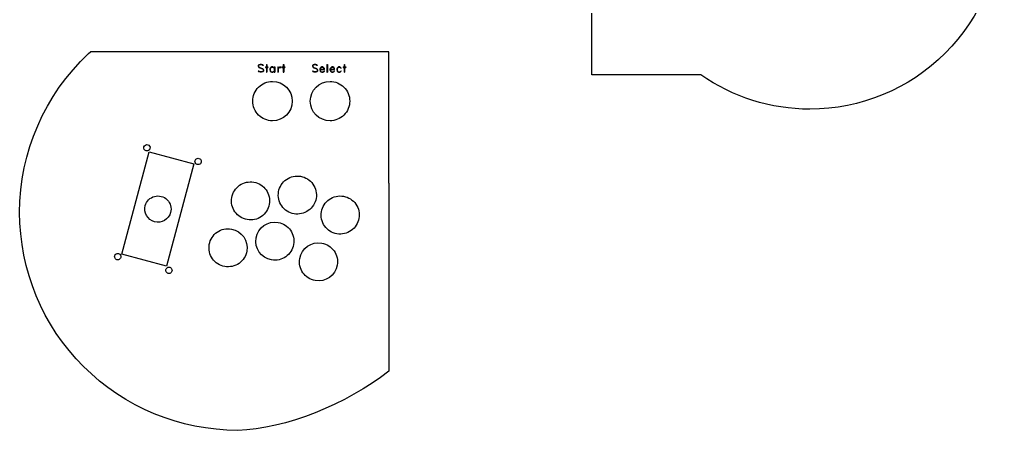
# Model space of a CAD drawing. Extents: x 10 to 3877, y -272 to 1728.
# Drawn here: x 3137 to 3877, y -109 to 201 of the extents above; entities that cross this region are included whole.
import ezdxf

# ---------------------------------------------------------------- set-up
doc = ezdxf.new("R2010")
doc.units = 0
doc.layers.add('Calque_1', color=7, linetype='CONTINUOUS')

msp = doc.modelspace()

# ---------------------------------------------------------------- linework, layer by layer
at = {"layer": 'Calque_1', "color": 7}
for p, q in [((3568.422214, 199.15728), (3568.422214, 409.02408)), ((3568.422214, 159.245525), (3568.422214, 199.15728)), ((3189.039592, 175.345626), (3190.383252, 176.578627)), ((3412.378439, 176.578288), (3190.383252, 176.578288)), ((3413.968761, 176.578288), (3412.378439, 176.578288)), ((3415.311857, 176.578288), (3413.968761, 176.578288)), ((3415.311857, 77.627393), (3415.311857, 176.578288)), ((3650.527716, 159.245525), (3568.422214, 159.245525)), ((3342.503348, 139.487635), (3342.503348, 139.487635)), ((3385.852202, 139.487649), (3385.852202, 139.487649)), ((3235.277304, 103.68867), (3235.277304, 103.68867)), ((3273.91426, 93.335929), (3273.91426, 93.335929)), ((3415.311857, 77.627393), (3415.311857, -64.246597)), ((3325.228384, 61.713415), (3325.228384, 61.713415)), ((3360.505485, 66.129115), (3360.505485, 66.129115)), ((3250.840357, 55.51931), (3250.840357, 55.51931)), ((3392.842057, 51.066669), (3392.842057, 51.066669)), ((3343.580618, 31.32902), (3343.580618, 31.32902)), ((3308.303234, 26.38402), (3308.303234, 26.38402)), ((3213.277678, 21.584946), (3213.277678, 21.584946)), ((3376.446074, 15.737413), (3376.446074, 15.737413)), ((3251.856188, 11.247866), (3251.856188, 11.247866))]:
    msp.add_line(p, q, dxfattribs=at)
at = {"layer": 'Calque_1', "color": 1}
for p, q in [((3317.448138, 166.921047), (3316.883693, 166.356603)), ((3316.883693, 166.356603), (3316.883693, 165.792158)), ((3316.883693, 165.792158), (3317.165916, 165.227714)), ((3317.448138, 166.638825), (3317.165916, 166.356603)), ((3317.165916, 166.356603), (3317.165916, 165.792158)), ((3317.165916, 165.792158), (3317.448138, 165.227714)), ((3317.165916, 165.227714), (3317.448138, 164.945492)), ((3318.294804, 167.203269), (3317.448138, 166.921047)), ((3318.294804, 166.921047), (3317.448138, 166.638825)), ((3317.448138, 165.227714), (3318.012582, 164.945492)), ((3317.448138, 164.945492), (3318.012582, 164.663269)), ((3318.012582, 164.945492), (3319.423693, 164.381047)), ((3318.012582, 164.663269), (3319.423693, 164.098825)), ((3319.423693, 167.203269), (3318.294804, 167.203269)), ((3319.423693, 166.921047), (3318.294804, 166.921047)), ((3320.27036, 166.921047), (3319.423693, 167.203269)), ((3319.988138, 166.638825), (3319.423693, 166.921047)), ((3319.423693, 164.381047), (3319.988138, 164.098825)), ((3319.423693, 164.098825), (3319.988138, 163.816603)), ((3320.27036, 166.356603), (3319.988138, 166.638825)), ((3319.988138, 164.098825), (3320.552582, 163.53438)), ((3319.988138, 163.816603), (3320.27036, 163.53438)), ((3320.834805, 166.356603), (3320.27036, 166.921047)), ((3320.834805, 166.356603), (3320.27036, 166.356603)), ((3320.27036, 163.53438), (3320.552582, 162.969936)), ((3320.552582, 163.53438), (3320.834805, 162.969936)), ((3320.552582, 162.969936), (3320.552582, 162.123269)), ((3320.834805, 162.969936), (3320.834805, 162.123269)), ((3322.245916, 165.227714), (3324.221471, 165.227714)), ((3322.245916, 165.227714), (3322.245916, 164.945492)), ((3322.245916, 164.945492), (3324.221471, 164.945492)), ((3323.092582, 167.203269), (3323.092582, 161.276603)), ((3323.092582, 167.203269), (3323.374805, 167.203269)), ((3323.374805, 167.203269), (3323.374805, 161.276603)), ((3324.221471, 165.227714), (3324.221471, 164.945492)), ((3325.914805, 164.381047), (3325.632582, 163.53438)), ((3325.632582, 163.53438), (3325.632582, 162.969936)), ((3325.632582, 162.969936), (3325.914805, 162.123269)), ((3326.479249, 164.945492), (3325.914805, 164.381047)), ((3326.197027, 164.381047), (3325.914805, 163.53438)), ((3325.914805, 163.53438), (3325.914805, 162.969936)), ((3325.914805, 162.969936), (3326.197027, 162.123269)), ((3326.479249, 164.663269), (3326.197027, 164.381047)), ((3327.043694, 165.227714), (3326.479249, 164.945492)), ((3327.043694, 164.945492), (3326.479249, 164.663269)), ((3327.89036, 165.227714), (3327.043694, 165.227714)), ((3327.89036, 164.945492), (3327.043694, 164.945492)), ((3328.454805, 164.945492), (3327.89036, 165.227714)), ((3329.019249, 164.381047), (3327.89036, 164.945492)), ((3329.019249, 164.381047), (3328.454805, 164.945492)), ((3329.019249, 165.227714), (3329.019249, 161.276603)), ((3329.019249, 165.227714), (3329.301471, 165.227714)), ((3329.301471, 165.227714), (3329.301471, 161.276603)), ((3331.559249, 165.227714), (3331.559249, 161.276603)), ((3331.559249, 165.227714), (3331.841471, 165.227714)), ((3331.841471, 165.227714), (3331.841471, 161.276603)), ((3331.841471, 163.53438), (3332.123694, 164.381047)), ((3331.841471, 163.53438), (3332.123694, 164.098825)), ((3332.123694, 164.381047), (3332.688138, 164.945492)), ((3332.123694, 164.098825), (3332.688138, 164.663269)), ((3332.688138, 164.945492), (3333.252583, 165.227714)), ((3332.688138, 164.663269), (3333.252583, 164.945492)), ((3333.252583, 165.227714), (3334.099249, 165.227714)), ((3333.252583, 164.945492), (3334.099249, 164.945492)), ((3334.099249, 164.945492), (3334.099249, 165.227714)), ((3334.945916, 165.227714), (3336.921472, 165.227714)), ((3334.945916, 165.227714), (3334.945916, 164.945492)), ((3334.945916, 164.945492), (3336.921472, 164.945492)), ((3335.792583, 167.203269), (3335.792583, 161.276603)), ((3335.792583, 167.203269), (3336.074805, 167.203269)), ((3336.074805, 167.203269), (3336.074805, 161.276603)), ((3336.921472, 165.227714), (3336.921472, 164.945492)), ((3358.256936, 166.921047), (3357.692491, 166.356603)), ((3357.692491, 166.356603), (3357.692491, 165.792158)), ((3357.692491, 165.792158), (3357.974714, 165.227714)), ((3358.256936, 166.638825), (3357.974714, 166.356603)), ((3357.974714, 166.356603), (3357.974714, 165.792158)), ((3357.974714, 165.792158), (3358.256936, 165.227714)), ((3357.974714, 165.227714), (3358.256936, 164.945492)), ((3359.103603, 167.203269), (3358.256936, 166.921047)), ((3359.103603, 166.921047), (3358.256936, 166.638825)), ((3358.256936, 165.227714), (3358.82138, 164.945492)), ((3358.256936, 164.945492), (3358.82138, 164.663269)), ((3358.82138, 164.945492), (3360.232492, 164.381047)), ((3358.82138, 164.663269), (3360.232492, 164.098825)), ((3360.232492, 167.203269), (3359.103603, 167.203269)), ((3360.232492, 166.921047), (3359.103603, 166.921047)), ((3361.079158, 166.921047), (3360.232492, 167.203269)), ((3360.796936, 166.638825), (3360.232492, 166.921047)), ((3360.232492, 164.381047), (3360.796936, 164.098825)), ((3360.232492, 164.098825), (3360.796936, 163.816603)), ((3361.079158, 166.356603), (3360.796936, 166.638825)), ((3360.796936, 164.098825), (3361.36138, 163.53438)), ((3360.796936, 163.816603), (3361.079158, 163.53438)), ((3361.643603, 166.356603), (3361.079158, 166.921047)), ((3361.643603, 166.356603), (3361.079158, 166.356603)), ((3361.079158, 163.53438), (3361.36138, 162.969936)), ((3361.36138, 163.53438), (3361.643603, 162.969936)), ((3361.36138, 162.969936), (3361.36138, 162.123269)), ((3361.643603, 162.969936), (3361.643603, 162.123269)), ((3363.619158, 164.381047), (3363.336936, 163.53438)), ((3363.336936, 163.53438), (3363.336936, 162.969936)), ((3363.336936, 162.969936), (3363.619158, 162.123269)), ((3364.183603, 164.945492), (3363.619158, 164.381047)), ((3363.901381, 164.381047), (3363.619158, 163.53438)), ((3363.619158, 163.53438), (3366.441381, 163.53438)), ((3363.619158, 163.53438), (3363.619158, 162.969936)), ((3363.619158, 163.252158), (3366.723603, 163.252158)), ((3363.619158, 162.969936), (3363.901381, 162.123269)), ((3364.183603, 164.663269), (3363.901381, 164.381047)), ((3364.748047, 165.227714), (3364.183603, 164.945492)), ((3364.748047, 164.945492), (3364.183603, 164.663269)), ((3365.594714, 165.227714), (3364.748047, 165.227714)), ((3365.594714, 164.945492), (3364.748047, 164.945492)), ((3366.159158, 164.945492), (3365.594714, 165.227714)), ((3366.159158, 164.663269), (3365.594714, 164.945492)), ((3366.441381, 164.663269), (3366.159158, 164.945492)), ((3366.441381, 164.098825), (3366.159158, 164.663269)), ((3366.723603, 164.098825), (3366.441381, 164.663269)), ((3366.441381, 163.53438), (3366.441381, 164.098825)), ((3366.723603, 163.252158), (3366.723603, 164.098825)), ((3368.699158, 167.203269), (3368.699158, 161.276603)), ((3368.699158, 167.203269), (3368.981381, 167.203269)), ((3368.981381, 167.203269), (3368.981381, 161.276603)), ((3371.239158, 164.381047), (3370.956936, 163.53438)), ((3370.956936, 163.53438), (3370.956936, 162.969936)), ((3370.956936, 162.969936), (3371.239158, 162.123269)), ((3371.803603, 164.945492), (3371.239158, 164.381047)), ((3371.521381, 164.381047), (3371.239158, 163.53438)), ((3371.239158, 163.53438), (3374.061381, 163.53438)), ((3371.239158, 163.53438), (3371.239158, 162.969936)), ((3371.239158, 163.252158), (3374.343603, 163.252158)), ((3371.239158, 162.969936), (3371.521381, 162.123269)), ((3371.803603, 164.663269), (3371.521381, 164.381047)), ((3372.368047, 165.227714), (3371.803603, 164.945492)), ((3372.368047, 164.945492), (3371.803603, 164.663269)), ((3373.214714, 165.227714), (3372.368047, 165.227714)), ((3373.214714, 164.945492), (3372.368047, 164.945492)), ((3373.779159, 164.945492), (3373.214714, 165.227714)), ((3373.779159, 164.663269), (3373.214714, 164.945492)), ((3374.061381, 164.663269), (3373.779159, 164.945492)), ((3374.061381, 164.098825), (3373.779159, 164.663269)), ((3374.343603, 164.098825), (3374.061381, 164.663269)), ((3374.061381, 163.53438), (3374.061381, 164.098825)), ((3374.343603, 163.252158), (3374.343603, 164.098825)), ((3376.319159, 164.381047), (3376.036936, 163.53438)), ((3376.036936, 163.53438), (3376.036936, 162.969936)), ((3376.036936, 162.969936), (3376.319159, 162.123269)), ((3376.883603, 164.945492), (3376.319159, 164.381047)), ((3376.601381, 164.381047), (3376.319159, 163.53438)), ((3376.319159, 163.53438), (3376.319159, 162.969936)), ((3376.319159, 162.969936), (3376.601381, 162.123269)), ((3376.883603, 164.663269), (3376.601381, 164.381047)), ((3377.448048, 165.227714), (3376.883603, 164.945492)), ((3377.448048, 164.945492), (3376.883603, 164.663269)), ((3378.294714, 165.227714), (3377.448048, 165.227714)), ((3378.294714, 164.945492), (3377.448048, 164.945492)), ((3378.859159, 164.945492), (3378.294714, 165.227714)), ((3378.859159, 164.663269), (3378.294714, 164.945492)), ((3379.423603, 164.381047), (3378.859159, 164.945492)), ((3379.141381, 164.098825), (3378.859159, 164.663269)), ((3379.423603, 164.381047), (3379.141381, 164.098825)), ((3380.834714, 165.227714), (3382.81027, 165.227714)), ((3380.834714, 165.227714), (3380.834714, 164.945492)), ((3380.834714, 164.945492), (3382.81027, 164.945492)), ((3381.681381, 167.203269), (3381.681381, 161.276603)), ((3381.681381, 167.203269), (3381.963603, 167.203269)), ((3381.963603, 167.203269), (3381.963603, 161.276603)), ((3382.81027, 165.227714), (3382.81027, 164.945492)), ((3317.448138, 162.123269), (3316.883693, 162.123269)), ((3317.448138, 161.558825), (3316.883693, 162.123269)), ((3317.73036, 161.841047), (3317.448138, 162.123269)), ((3318.294804, 161.276603), (3317.448138, 161.558825)), ((3318.294804, 161.558825), (3317.73036, 161.841047)), ((3319.423693, 161.558825), (3318.294804, 161.558825)), ((3319.423693, 161.276603), (3318.294804, 161.276603)), ((3320.27036, 161.841047), (3319.423693, 161.558825)), ((3320.27036, 161.558825), (3319.423693, 161.276603)), ((3320.552582, 162.123269), (3320.27036, 161.841047)), ((3320.834805, 162.123269), (3320.27036, 161.558825)), ((3323.092582, 161.276603), (3323.374805, 161.276603)), ((3325.914805, 162.123269), (3326.479249, 161.558825)), ((3326.197027, 162.123269), (3326.479249, 161.841047)), ((3326.479249, 161.841047), (3327.043694, 161.558825)), ((3326.479249, 161.558825), (3327.043694, 161.276603)), ((3327.043694, 161.558825), (3327.89036, 161.558825)), ((3327.043694, 161.276603), (3327.89036, 161.276603)), ((3327.89036, 161.558825), (3329.019249, 162.123269)), ((3327.89036, 161.276603), (3328.454805, 161.558825)), ((3328.454805, 161.558825), (3329.019249, 162.123269)), ((3329.019249, 161.276603), (3329.301471, 161.276603)), ((3331.559249, 161.276603), (3331.841471, 161.276603)), ((3335.792583, 161.276603), (3336.074805, 161.276603)), ((3358.256936, 162.123269), (3357.692491, 162.123269)), ((3358.256936, 161.558825), (3357.692491, 162.123269)), ((3358.539158, 161.841047), (3358.256936, 162.123269)), ((3359.103603, 161.276603), (3358.256936, 161.558825)), ((3359.103603, 161.558825), (3358.539158, 161.841047)), ((3360.232492, 161.558825), (3359.103603, 161.558825)), ((3360.232492, 161.276603), (3359.103603, 161.276603)), ((3361.079158, 161.841047), (3360.232492, 161.558825)), ((3361.079158, 161.558825), (3360.232492, 161.276603)), ((3361.36138, 162.123269), (3361.079158, 161.841047)), ((3361.643603, 162.123269), (3361.079158, 161.558825)), ((3363.619158, 162.123269), (3364.183603, 161.558825)), ((3363.901381, 162.123269), (3364.183603, 161.841047)), ((3364.183603, 161.841047), (3364.748047, 161.558825)), ((3364.183603, 161.558825), (3364.748047, 161.276603)), ((3364.748047, 161.558825), (3365.594714, 161.558825)), ((3364.748047, 161.276603), (3365.594714, 161.276603)), ((3365.594714, 161.558825), (3366.159158, 161.841047)), ((3365.594714, 161.276603), (3366.159158, 161.558825)), ((3366.159158, 161.841047), (3366.441381, 162.405491)), ((3366.159158, 161.558825), (3366.723603, 162.123269)), ((3366.441381, 162.405491), (3366.723603, 162.123269)), ((3368.699158, 161.276603), (3368.981381, 161.276603)), ((3371.239158, 162.123269), (3371.803603, 161.558825)), ((3371.521381, 162.123269), (3371.803603, 161.841047)), ((3371.803603, 161.841047), (3372.368047, 161.558825)), ((3371.803603, 161.558825), (3372.368047, 161.276603)), ((3372.368047, 161.558825), (3373.214714, 161.558825)), ((3372.368047, 161.276603), (3373.214714, 161.276603)), ((3373.214714, 161.558825), (3373.779159, 161.841047)), ((3373.214714, 161.276603), (3373.779159, 161.558825)), ((3373.779159, 161.841047), (3374.061381, 162.405491)), ((3373.779159, 161.558825), (3374.343603, 162.123269)), ((3374.061381, 162.405491), (3374.343603, 162.123269)), ((3376.319159, 162.123269), (3376.883603, 161.558825)), ((3376.601381, 162.123269), (3376.883603, 161.841047)), ((3376.883603, 161.841047), (3377.448048, 161.558825)), ((3376.883603, 161.558825), (3377.448048, 161.276603)), ((3377.448048, 161.558825), (3378.294714, 161.558825)), ((3377.448048, 161.276603), (3378.294714, 161.276603)), ((3378.294714, 161.558825), (3378.859159, 161.841047)), ((3378.294714, 161.276603), (3378.859159, 161.558825)), ((3378.859159, 161.841047), (3379.141381, 162.405491)), ((3378.859159, 161.558825), (3379.423603, 162.123269)), ((3379.141381, 162.405491), (3379.423603, 162.123269)), ((3381.681381, 161.276603), (3381.963603, 161.276603))]:
    msp.add_line(p, q, dxfattribs=at)
at = {"layer": 'Calque_1', "color": 3}
for p, q in [((3214.141422, 24.043271), (3234.79616, 101.127802)), ((3234.79616, 101.127802), (3268.414028, 92.119922)), ((3268.414028, 92.119922), (3247.75929, 15.03539)), ((3247.75929, 15.03539), (3214.141422, 24.043271))]:
    msp.add_line(p, q, dxfattribs=at)
at = {"layer": 'Calque_1', "color": 7}
for points in [[(3877.042099, 277.767488), (3877.042099, 239.478201), (3861.831732, 202.757138), (3834.757025, 175.682515)], [(3137.037324, 55.532779), (3137.081915, 100.938102), (3155.903598, 144.303044), (3189.039592, 175.345626)], [(3834.757025, 175.682515), (3807.6826, 148.607892), (3770.961537, 133.397525), (3732.672165, 133.397497)], [(3732.672165, 133.397497), (3703.298757, 133.456368), (3674.642194, 142.473623), (3650.527716, 159.245525)], [(3312.783351, 139.487635), (3312.78335, 143.428756), (3314.348953, 147.208459), (3317.135745, 149.995252)], [(3317.135745, 149.995252), (3319.922537, 152.782046), (3323.702239, 154.347651), (3327.643359, 154.347652)], [(3327.643359, 154.347652), (3335.85031, 154.347639), (3342.503351, 147.694586), (3342.503348, 139.487635)], [(3356.132198, 139.487649), (3356.132197, 147.694597), (3362.785239, 154.347644), (3370.992186, 154.347649)], [(3370.992186, 154.347649), (3374.933306, 154.347654), (3378.713009, 152.782053), (3381.499804, 149.995262)], [(3381.499804, 149.995262), (3384.286598, 147.208471), (3385.852203, 143.428769), (3385.852202, 139.487649)], [(3317.135746, 128.98002), (3314.348954, 131.766813), (3312.783351, 135.546515), (3312.783351, 139.487635)], [(3342.503348, 139.487635), (3342.503349, 131.280686), (3335.850309, 124.627634), (3327.643359, 124.627622)], [(3370.992186, 124.627647), (3362.785238, 124.627652), (3356.132195, 131.280701), (3356.132198, 139.487649)], [(3385.852202, 139.487649), (3385.852203, 135.546529), (3384.286599, 131.766826), (3381.499805, 128.980035)], [(3327.643359, 124.627622), (3323.702239, 124.627622), (3319.922538, 126.193227), (3317.135746, 128.98002)], [(3381.499805, 128.980035), (3378.71301, 126.193243), (3374.933306, 124.627642), (3370.992186, 124.627647)], [(3232.367084, 101.983799), (3231.102875, 102.322543), (3230.356136, 103.635052), (3230.699196, 104.915371)], [(3230.699196, 104.915371), (3231.042256, 106.195689), (3232.345206, 106.958986), (3233.609415, 106.620242)], [(3235.277304, 103.68867), (3234.934244, 102.408352), (3233.631294, 101.645055), (3232.367084, 101.983799)], [(3233.609415, 106.620242), (3234.873625, 106.281498), (3235.620364, 104.968989), (3235.277304, 103.68867)], [(3269.277816, 94.578261), (3269.499737, 95.406482), (3270.146651, 96.053396), (3270.974872, 96.275317)], [(3270.974872, 96.275317), (3271.803093, 96.497238), (3272.686794, 96.260451), (3273.293094, 95.654151)], [(3269.898982, 92.260039), (3269.292682, 92.866338), (3269.055895, 93.75004), (3269.277816, 94.578261)], [(3272.217204, 91.638873), (3271.388983, 91.416952), (3270.505281, 91.653739), (3269.898982, 92.260039)], [(3273.91426, 93.335929), (3273.692339, 92.507708), (3273.045425, 91.860794), (3272.217204, 91.638873)], [(3273.293094, 95.654151), (3273.899394, 95.047851), (3274.136181, 94.16415), (3273.91426, 93.335929)], [(3338.123413, 80.388042), (3341.243689, 82.57286), (3345.104087, 83.428658), (3348.855351, 82.767168)], [(3348.855351, 82.767168), (3352.6066, 82.105731), (3355.941451, 79.981206), (3358.126276, 76.860965)], [(3296.940036, 66.701385), (3297.601477, 70.452661), (3299.726028, 73.787534), (3302.846305, 75.972357)], [(3302.846305, 75.972357), (3305.966581, 78.157179), (3309.826983, 79.012979), (3313.57825, 78.351488)], [(3313.57825, 78.351488), (3317.329503, 77.690053), (3320.664359, 75.565526), (3322.849185, 72.44528)], [(3332.217138, 71.117085), (3332.878584, 74.868357), (3335.003138, 78.203223), (3338.123413, 80.388042)], [(3358.126276, 76.860965), (3360.3111, 73.740724), (3361.166927, 69.880362), (3360.505485, 66.129115)], [(3231.715026, 60.643927), (3232.630451, 64.060338), (3235.298972, 66.728859), (3238.715383, 67.644284)], [(3238.715383, 67.644284), (3242.131795, 68.559709), (3245.777062, 67.582962), (3248.278049, 65.081975)], [(3299.319235, 55.96952), (3297.13441, 59.089766), (3296.278586, 62.950135), (3296.940036, 66.701385)], [(3322.849185, 72.44528), (3325.03401, 69.325034), (3325.889834, 65.464665), (3325.228384, 61.713415)], [(3334.596348, 60.385236), (3332.411524, 63.505476), (3331.555696, 67.365838), (3332.217138, 71.117085)], [(3370.459978, 65.325612), (3373.580255, 67.510435), (3377.440656, 68.366235), (3381.191923, 67.704744)], [(3381.191923, 67.704744), (3384.943176, 67.043309), (3388.278032, 64.918781), (3390.462857, 61.798535)], [(3238.715384, 48.518954), (3233.43407, 49.934078), (3230.299903, 55.362613), (3231.715026, 60.643927)], [(3248.278049, 65.081975), (3250.779036, 62.580989), (3251.755782, 58.935721), (3250.840357, 55.51931)], [(3325.228384, 61.713415), (3324.566943, 57.962138), (3322.442392, 54.627266), (3319.322115, 52.442443)], [(3343.867271, 54.479035), (3340.116024, 55.140471), (3336.781172, 57.264996), (3334.596348, 60.385236)], [(3360.505485, 66.129115), (3359.844038, 62.377843), (3357.719484, 59.042977), (3354.599208, 56.85816)], [(3364.553709, 56.054642), (3365.21515, 59.805918), (3367.339701, 63.14079), (3370.459978, 65.325612)], [(3390.462857, 61.798535), (3392.647683, 58.678288), (3393.503506, 54.817919), (3392.842057, 51.066669)], [(3185.188387, -60.71388), (3154.357866, -29.883416), (3137.037041, 11.931928), (3137.037324, 55.532779)], [(3250.840357, 55.51931), (3249.425233, 50.237996), (3243.996697, 47.103831), (3238.715384, 48.518954)], [(3308.59017, 50.063312), (3304.838917, 50.724747), (3301.504061, 52.849274), (3299.319235, 55.96952)], [(3319.322115, 52.442443), (3316.201838, 50.257621), (3312.341437, 49.40182), (3308.59017, 50.063312)], [(3354.599208, 56.85816), (3351.478932, 54.673342), (3347.618535, 53.817544), (3343.867271, 54.479035)], [(3366.932918, 45.322792), (3364.748094, 48.443032), (3363.892267, 52.303395), (3364.553709, 56.054642)], [(3315.29227, 36.31701), (3316.669661, 44.128597), (3324.118776, 49.344562), (3331.930371, 47.967219)], [(3331.930371, 47.967219), (3335.681656, 47.305783), (3339.016542, 45.181241), (3341.201388, 42.060971)], [(3376.203843, 39.416591), (3372.452595, 40.078027), (3369.117743, 42.202551), (3366.932918, 45.322792)], [(3392.842057, 51.066669), (3392.180609, 47.315397), (3390.056056, 43.980532), (3386.93578, 41.795714)], [(3280.014887, 31.371991), (3280.676338, 35.12326), (3282.800892, 38.458124), (3285.921167, 40.64294)], [(3285.921167, 40.64294), (3289.041442, 42.827757), (3292.901838, 43.683555), (3296.653101, 43.022068)], [(3296.653101, 43.022068), (3304.464665, 41.644692), (3309.680607, 34.195586), (3308.303234, 26.38402)], [(3341.201388, 42.060971), (3343.386235, 38.940702), (3344.24207, 35.080302), (3343.580618, 31.32902)], [(3386.93578, 41.795714), (3383.815504, 39.610897), (3379.955106, 38.7551), (3376.203843, 39.416591)], [(3282.394079, 20.64011), (3280.209254, 23.760362), (3279.353433, 27.620736), (3280.014887, 31.371991)], [(3326.942235, 19.678807), (3319.1307, 21.056313), (3313.914856, 28.505459), (3315.29227, 36.31701)], [(3343.580618, 31.32902), (3342.919175, 27.577703), (3340.794603, 24.242795), (3337.674293, 22.05795)], [(3348.157726, 20.725406), (3349.535117, 28.536993), (3356.984231, 33.752958), (3364.795827, 32.375618)], [(3364.795827, 32.375618), (3368.547113, 31.714181), (3371.881999, 29.589638), (3374.066845, 26.469367)], [(3209.306151, 20.497333), (3208.708876, 21.101214), (3208.477648, 21.983426), (3208.699569, 22.811647)], [(3208.699569, 22.811647), (3209.04263, 24.091965), (3210.34558, 24.855262), (3211.609789, 24.516518)], [(3211.609789, 24.516518), (3212.873998, 24.177774), (3213.620737, 22.865265), (3213.277678, 21.584946)], [(3308.303234, 26.38402), (3307.641797, 22.632741), (3305.517248, 19.297863), (3302.396971, 17.113035)], [(3374.066845, 26.469367), (3376.251692, 23.349096), (3377.107526, 19.488696), (3376.446074, 15.737413)], [(3211.595205, 19.883982), (3210.776009, 19.659643), (3209.903426, 19.893451), (3209.306151, 20.497333)], [(3213.277678, 21.584946), (3213.055756, 20.756725), (3212.414402, 20.108322), (3211.595205, 19.883982)], [(3291.66502, 14.733887), (3287.913763, 15.395326), (3284.578905, 17.519858), (3282.394079, 20.64011)], [(3302.396971, 17.113035), (3299.276695, 14.928207), (3295.416292, 14.072401), (3291.66502, 14.733887)], [(3337.674293, 22.05795), (3334.553983, 19.873106), (3330.69354, 19.017301), (3326.942235, 19.678807)], [(3350.536955, 9.993451), (3348.352109, 13.113722), (3347.496274, 16.974123), (3348.157726, 20.725406)], [(3376.446074, 15.737413), (3375.068683, 7.925825), (3367.619569, 2.70986), (3359.807973, 4.0872)], [(3247.884661, 10.160252), (3247.287386, 10.764134), (3247.056158, 11.646345), (3247.278079, 12.474566)], [(3247.278079, 12.474566), (3247.500001, 13.302787), (3248.141355, 13.951191), (3248.960552, 14.17553)], [(3250.173715, 9.546902), (3249.354519, 9.322563), (3248.481936, 9.55637), (3247.884661, 10.160252)], [(3248.960552, 14.17553), (3249.779748, 14.39987), (3250.652331, 14.166062), (3251.249606, 13.56218)], [(3251.856188, 11.247866), (3251.634267, 10.419645), (3250.992912, 9.771241), (3250.173715, 9.546902)], [(3251.249606, 13.56218), (3251.846881, 12.958298), (3252.078109, 12.076087), (3251.856188, 11.247866)], [(3359.807973, 4.0872), (3356.056687, 4.748638), (3352.721801, 6.87318), (3350.536955, 9.993451)], [(3301.434312, -108.864435), (3257.833518, -108.864464), (3216.018626, -91.544344), (3185.188387, -60.71388)], [(3415.311857, -64.246597), (3383.101834, -89.31112), (3337.693688, -107.76312), (3301.434312, -108.864435)]]:
    msp.add_open_spline(points, degree=3, dxfattribs=at)

doc.saveas('drawing.dxf')
